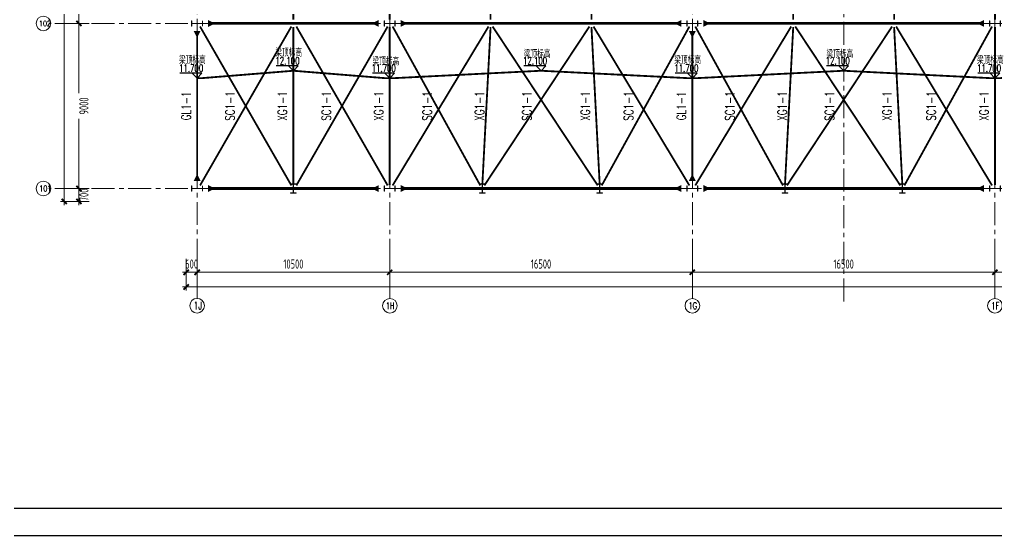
# Model space of a CAD drawing. Extents: x -1201378 to 2367219, y -619313 to 244905.
# Drawn here: x 381461 to 434722, y 118680 to 146866 of the extents above; entities that cross this region are included whole.
import ezdxf
from ezdxf.enums import TextEntityAlignment as Align

# ---------------------------------------------------------------- set-up
doc = ezdxf.new("R2010")
doc.units = 0
doc.header["$LTSCALE"] = 1000
doc.linetypes.add('CENTER', pattern=[2, 1.25, -0.25, 0.25, -0.25])
doc.layers.get('0').update_dxf_attribs({"linetype": 'CONTINUOUS'})
doc.layers.get('Defpoints').update_dxf_attribs({"linetype": 'CONTINUOUS'})
doc.layers.add('0-cxFrame', color=155, linetype='CONTINUOUS')
doc.layers.add('S-BG', color=131, linetype='CONTINUOUS')
for name, color, linetype, lineweight in [('0-cxText', 131, 'CONTINUOUS', 25), ('S-axis', 111, 'CONTINUOUS', 0), ('S-bea', 40, 'CONTINUOUS', 0), ('S-col', 2, 'CONTINUOUS', 0), ('S-dote', 5, 'CENTER', 0), ('THIN', 7, 'CONTINUOUS', 0), ('柱间支撑', 6, 'CENTER', 0), ('梁', 4, 'CONTINUOUS', 18)]:
    doc.layers.add(name, color=color, linetype=linetype, lineweight=lineweight)
doc.styles.add('_TCH_AXIS', font='COMPLEX', dxfattribs={"bigfont": 'GBCBIG'})
doc.styles.add('cx_tuming', font='simhei.ttf')
doc.styles.add('cx_tuqian1', font='')
doc.styles.add('SS1', font='tj-romans1.shx', dxfattribs={"width": 0.7, "bigfont": 'tj-hztxt1.shx'})
doc.styles.add('TSSD_Dimension', font='tssdeng.shx', dxfattribs={"width": 0.7, "bigfont": 'hztxt.shx'})
doc.styles.add('TSSD_Rein', font='tj-romans1.shx', dxfattribs={"width": 0.7, "bigfont": 'tj-hztxt.shx'})
doc.styles.add('黑体', font='simhei.ttf', dxfattribs={"width": 0.8})
doc.styles.get('cx_tuqian1').set_extended_font_data('SimSun')
doc.dimstyles.new('TSSD_200_200', dxfattribs={"dimtxt": 500, "dimasz": 200, "dimexe": 200, "dimexo": 500, "dimgap": 200, "dimtad": 1, "dimdec": 0, "dimzin": 0, "dimdsep": 46, "dimtxsty": 'TSSD_Dimension', "dimblk": 'ARCHTICK', "dimcen": 0, "dimdle": 200, "dimclrt": 7, "dimadec": 0, "dimazin": 0, "dimtfac": 1, "dimtdec": 0, "dimtix": 1, "dimtmove": 2, "dimatfit": 3, "dimfxl": 1, "dimtolj": 1, "dimtzin": 0, "dimarcsym": 0})

# ---------------------------------------------------------------- blocks, each defined once
blk = doc.blocks.new('TK22.A0 L(Dragon)')
at = {"layer": '0-cxFrame', "color": 7, "const_width": 0.5}
blk.add_lwpolyline([(0, 0), (-1486, 0), (-1486, 841), (0, 841)], close=True, dxfattribs=at)
at = {"layer": '0-cxFrame', "const_width": 0.5}
blk.add_lwpolyline([(-80, 10), (-1466, 10), (-1466, 831), (-80, 831)], close=True, dxfattribs=at)
at = {"style": '黑体', "flags": 4}
blk.add_attdef('图幅', text='', height=3.3, dxfattribs=at).set_placement((-40, 3), align=Align.RIGHT)
at = {"layer": '0-cxText', "flags": 4}
for tag, height, style, p in [('建设单位', 3.5, 'cx_tuming', (-45, 240)), ('项目名称', 3.5, 'cx_tuming', (-45, 210)), ('子项名称', 3.5, 'cx_tuming', (-45, 180)), ('工程编号', 3.3, 'cx_tuqian1', (-35, 165)), ('图名1', 3.5, 'cx_tuming', (-45, 87)), ('图名2', 3.5, 'cx_tuming', (-45, 79)), ('图名3', 3.5, 'cx_tuming', (-45, 71)), ('出图日期', 3.3, 'cx_tuqian1', (-39, 60)), ('专业', 3.3, 'cx_tuqian1', (-55, 52)), ('图号', 3.3, 'cx_tuqian1', (-55, 44)), ('版次', 3.3, 'cx_tuqian1', (-20, 44))]:
    blk.add_attdef(tag, text='', height=height, dxfattribs=dict(at, style=style)).set_placement(p, align=Align.MIDDLE)
at = {"layer": 'Defpoints', "color": 6, "flags": 4}
for tag, height, style, p in [('tufu', 3.3, '黑体', (-12, 12)), ('dwfname', 4, 'cx_tuqian1', (-80, 3))]:
    blk.add_attdef(tag, text='', height=height, dxfattribs=dict(at, style=style)).set_placement(p, align=Align.RIGHT)
blk = doc.blocks.new('_FZH')
at = {"layer": 'S-col'}
blk.add_lwpolyline([(-0.375, -0.188), (-0.375, 0.187), (-0.36, 0.187), (-0.36, 0.005), (0.36, 0.005), (0.36, 0.187), (0.375, 0.187), (0.375, -0.188), (0.36, -0.188), (0.36, -0.005), (-0.36, -0.005), (-0.36, -0.188)], close=True, dxfattribs=at)
blk = doc.blocks.new('w4234324')
at = {"layer": 'S-col', "xscale": 800.0000000000005, "yscale": 800.0000000000005, "zscale": 800.0000000000005}
for p in [(-253954, 750820), (-243454, 750820), (-226954, 750820), (-210454, 750820), (-253954, 741820), (-243454, 741820), (-226954, 741820), (-210454, 741820)]:
    blk.add_blockref('_FZH', p, dxfattribs=at)
blk = doc.blocks.new('_ArchTick')
at = {"color": 0, "linetype": 'ByBlock', "const_width": 0.5}
blk.add_lwpolyline([(-0.71, -0.71), (0.71, 0.71)], dxfattribs=at)
blk = doc.blocks.new('*D2981')
at = {"layer": 'Defpoints', "color": 0, "transparency": 16777216}
for p in [(-215303, 25027), (-214244, 25027), (-214244, 24327)]:
    blk.add_point(p, dxfattribs=at)
at = {"layer": 'S-axis', "color": 0, "lineweight": -2, "transparency": 16777216}
for p, q in [((-215303, 24127), (-215303, 25227)), ((-214744, 25027), (-215503, 25027)), ((-214744, 24327), (-215503, 24327))]:
    blk.add_line(p, q, dxfattribs=at)
at = {"layer": 'S-axis', "color": 0, "lineweight": -2, "transparency": 16777216, "xscale": 200, "yscale": 200, "zscale": 200}
for p, rotation in [((-215303, 25027), 90), ((-215303, 24327), 270)]:
    blk.add_blockref('_ArchTick', p, dxfattribs=dict(at, rotation=rotation))
at = {"layer": 'S-axis', "color": 7, "transparency": 16777216, "insert": (-215028, 24677), "char_height": 500, "attachment_point": 5, "rotation": 90, "style": 'TSSD_Dimension'}
blk.add_mtext('\\A1;700', dxfattribs=at)
blk = doc.blocks.new('*D2982')
at = {"layer": 'Defpoints', "color": 0, "transparency": 16777216}
for p in [(-215303, 34027), (-214244, 34027), (-214244, 25027)]:
    blk.add_point(p, dxfattribs=at)
at = {"layer": 'S-axis', "color": 0, "lineweight": -2, "transparency": 16777216}
for p, q in [((-215303, 34227), (-215303, 30225)), ((-214744, 34027), (-215503, 34027)), ((-215303, 24827), (-215303, 28829)), ((-214744, 25027), (-215503, 25027))]:
    blk.add_line(p, q, dxfattribs=at)
at = {"layer": 'S-axis', "color": 0, "lineweight": -2, "transparency": 16777216, "xscale": 200, "yscale": 200, "zscale": 200}
for p, rotation in [((-215303, 34027), 90), ((-215303, 25027), 270)]:
    blk.add_blockref('_ArchTick', p, dxfattribs=dict(at, rotation=rotation))
at = {"layer": 'S-axis', "color": 7, "transparency": 16777216, "insert": (-215028, 29527), "char_height": 500, "attachment_point": 5, "rotation": 90, "style": 'TSSD_Dimension'}
blk.add_mtext('\\A1;9000', dxfattribs=at)
blk = doc.blocks.new('*D2983')
at = {"layer": 'Defpoints', "color": 0, "transparency": 16777216}
for p in [(-215303, 43027), (-214244, 43027), (-214244, 34027)]:
    blk.add_point(p, dxfattribs=at)
at = {"layer": 'S-axis', "color": 0, "lineweight": -2, "transparency": 16777216}
for p, q in [((-215303, 43227), (-215303, 39225)), ((-214744, 43027), (-215503, 43027)), ((-215303, 33827), (-215303, 37829)), ((-214744, 34027), (-215503, 34027))]:
    blk.add_line(p, q, dxfattribs=at)
at = {"layer": 'S-axis', "color": 0, "lineweight": -2, "transparency": 16777216, "xscale": 200, "yscale": 200, "zscale": 200}
for p, rotation in [((-215303, 43027), 90), ((-215303, 34027), 270)]:
    blk.add_blockref('_ArchTick', p, dxfattribs=dict(at, rotation=rotation))
at = {"layer": 'S-axis', "color": 7, "transparency": 16777216, "insert": (-215028, 38527), "char_height": 500, "attachment_point": 5, "rotation": 90, "style": 'TSSD_Dimension'}
blk.add_mtext('\\A1;9000', dxfattribs=at)
blk = doc.blocks.new('*D3020')
at = {"layer": 'Defpoints', "color": 0, "transparency": 16777216}
for p in [(-216103, 115727), (-214344, 115727), (-214344, 24327)]:
    blk.add_point(p, dxfattribs=at)
at = {"layer": 'S-axis', "color": 0, "lineweight": -2, "transparency": 16777216}
for p, q in [((-214844, 115727), (-216303, 115727)), ((-216103, 115927), (-216103, 70833)), ((-216103, 24127), (-216103, 69221)), ((-214844, 24327), (-216303, 24327))]:
    blk.add_line(p, q, dxfattribs=at)
at = {"layer": 'S-axis', "color": 0, "lineweight": -2, "transparency": 16777216, "xscale": 200, "yscale": 200, "zscale": 200}
for p, rotation in [((-216103, 115727), 90), ((-216103, 24327), 270)]:
    blk.add_blockref('_ArchTick', p, dxfattribs=dict(at, rotation=rotation))
at = {"layer": 'S-axis', "color": 7, "transparency": 16777216, "insert": (-215828, 70027), "char_height": 500, "attachment_point": 5, "rotation": 90, "style": 'TSSD_Dimension'}
blk.add_mtext('\\A1;91400', dxfattribs=at)
blk = doc.blocks.new('*D3022')
at = {"layer": 'Defpoints', "color": 0, "transparency": 16777216}
for p in [(-209458, 21687), (-208858, 21687), (-208858, 20460)]:
    blk.add_point(p, dxfattribs=at)
at = {"layer": 'S-axis', "color": 0, "lineweight": -2, "transparency": 16777216}
for p, q in [((-209458, 21187), (-209458, 20260)), ((-208858, 21187), (-208858, 20260)), ((-209458, 20460), (-209658, 20460)), ((-209458, 20460), (-208858, 20460)), ((-208858, 20460), (-208658, 20460))]:
    blk.add_line(p, q, dxfattribs=at)
at = {"layer": 'S-axis', "color": 0, "lineweight": -2, "transparency": 16777216, "xscale": 200, "yscale": 200, "zscale": 200}
blk.add_blockref('_ArchTick', (-209458, 20460), dxfattribs=at)
at = {"layer": 'S-axis', "color": 0, "lineweight": -2, "transparency": 16777216, "xscale": 200, "yscale": 200, "zscale": 200, "rotation": 180}
blk.add_blockref('_ArchTick', (-208858, 20460), dxfattribs=at)
at = {"layer": 'S-axis', "color": 7, "transparency": 16777216, "insert": (-209158, 20910), "char_height": 500, "attachment_point": 5, "style": 'TSSD_Dimension'}
blk.add_mtext('\\A1;600', dxfattribs=at)
blk = doc.blocks.new('*D3023')
at = {"layer": 'Defpoints', "color": 0, "transparency": 16777216}
for p in [(-208858, 21687), (-198358, 21687), (-198358, 20460)]:
    blk.add_point(p, dxfattribs=at)
at = {"layer": 'S-axis', "color": 0, "lineweight": -2, "transparency": 16777216}
for p, q in [((-208858, 21187), (-208858, 20260)), ((-198358, 21187), (-198358, 20260)), ((-209058, 20460), (-198158, 20460))]:
    blk.add_line(p, q, dxfattribs=at)
at = {"layer": 'S-axis', "color": 0, "lineweight": -2, "transparency": 16777216, "xscale": 200, "yscale": 200, "zscale": 200, "rotation": 180}
blk.add_blockref('_ArchTick', (-208858, 20460), dxfattribs=at)
at = {"layer": 'S-axis', "color": 0, "lineweight": -2, "transparency": 16777216, "xscale": 200, "yscale": 200, "zscale": 200}
blk.add_blockref('_ArchTick', (-198358, 20460), dxfattribs=at)
at = {"layer": 'S-axis', "color": 7, "transparency": 16777216, "insert": (-203608, 20910), "char_height": 500, "attachment_point": 5, "style": 'TSSD_Dimension'}
blk.add_mtext('\\A1;10500', dxfattribs=at)
blk = doc.blocks.new('*D3024')
at = {"layer": 'Defpoints', "color": 0, "transparency": 16777216}
for p in [(-198358, 21687), (-181858, 21687), (-181858, 20460)]:
    blk.add_point(p, dxfattribs=at)
at = {"layer": 'S-axis', "color": 0, "lineweight": -2, "transparency": 16777216}
for p, q in [((-198358, 21187), (-198358, 20260)), ((-181858, 21187), (-181858, 20260)), ((-198558, 20460), (-181658, 20460))]:
    blk.add_line(p, q, dxfattribs=at)
at = {"layer": 'S-axis', "color": 0, "lineweight": -2, "transparency": 16777216, "xscale": 200, "yscale": 200, "zscale": 200, "rotation": 180}
blk.add_blockref('_ArchTick', (-198358, 20460), dxfattribs=at)
at = {"layer": 'S-axis', "color": 0, "lineweight": -2, "transparency": 16777216, "xscale": 200, "yscale": 200, "zscale": 200}
blk.add_blockref('_ArchTick', (-181858, 20460), dxfattribs=at)
at = {"layer": 'S-axis', "color": 7, "transparency": 16777216, "insert": (-190108, 20910), "char_height": 500, "attachment_point": 5, "style": 'TSSD_Dimension'}
blk.add_mtext('\\A1;16500', dxfattribs=at)
blk = doc.blocks.new('*D3025')
at = {"layer": 'Defpoints', "color": 0, "transparency": 16777216}
for p in [(-181858, 21687), (-165358, 21687), (-165358, 20460)]:
    blk.add_point(p, dxfattribs=at)
at = {"layer": 'S-axis', "color": 0, "lineweight": -2, "transparency": 16777216}
for p, q in [((-181858, 21187), (-181858, 20260)), ((-165358, 21187), (-165358, 20260)), ((-182058, 20460), (-165158, 20460))]:
    blk.add_line(p, q, dxfattribs=at)
at = {"layer": 'S-axis', "color": 0, "lineweight": -2, "transparency": 16777216, "xscale": 200, "yscale": 200, "zscale": 200, "rotation": 180}
blk.add_blockref('_ArchTick', (-181858, 20460), dxfattribs=at)
at = {"layer": 'S-axis', "color": 0, "lineweight": -2, "transparency": 16777216, "xscale": 200, "yscale": 200, "zscale": 200}
blk.add_blockref('_ArchTick', (-165358, 20460), dxfattribs=at)
at = {"layer": 'S-axis', "color": 7, "transparency": 16777216, "insert": (-173608, 20910), "char_height": 500, "attachment_point": 5, "style": 'TSSD_Dimension'}
blk.add_mtext('\\A1;16500', dxfattribs=at)
blk = doc.blocks.new('*D3026')
at = {"layer": 'Defpoints', "color": 0, "transparency": 16777216}
for p in [(-165358, 21687), (-148858, 21687), (-148858, 20460)]:
    blk.add_point(p, dxfattribs=at)
at = {"layer": 'S-axis', "color": 0, "lineweight": -2, "transparency": 16777216}
for p, q in [((-165358, 21187), (-165358, 20260)), ((-148858, 21187), (-148858, 20260)), ((-165558, 20460), (-148658, 20460))]:
    blk.add_line(p, q, dxfattribs=at)
at = {"layer": 'S-axis', "color": 0, "lineweight": -2, "transparency": 16777216, "xscale": 200, "yscale": 200, "zscale": 200, "rotation": 180}
blk.add_blockref('_ArchTick', (-165358, 20460), dxfattribs=at)
at = {"layer": 'S-axis', "color": 0, "lineweight": -2, "transparency": 16777216, "xscale": 200, "yscale": 200, "zscale": 200}
blk.add_blockref('_ArchTick', (-148858, 20460), dxfattribs=at)
at = {"layer": 'S-axis', "color": 7, "transparency": 16777216, "insert": (-157108, 20910), "char_height": 500, "attachment_point": 5, "style": 'TSSD_Dimension'}
blk.add_mtext('\\A1;16500', dxfattribs=at)
blk = doc.blocks.new('*D3034')
at = {"layer": 'Defpoints', "color": 0, "transparency": 16777216}
for p in [(-209458, 21587), (-82958, 21587), (-82958, 19660)]:
    blk.add_point(p, dxfattribs=at)
at = {"layer": 'S-axis', "color": 0, "lineweight": -2, "transparency": 16777216}
for p, q in [((-209458, 21087), (-209458, 19460)), ((-82958, 21087), (-82958, 19460)), ((-209658, 19660), (-82758, 19660))]:
    blk.add_line(p, q, dxfattribs=at)
at = {"layer": 'S-axis', "color": 0, "lineweight": -2, "transparency": 16777216, "xscale": 200, "yscale": 200, "zscale": 200, "rotation": 180}
blk.add_blockref('_ArchTick', (-209458, 19660), dxfattribs=at)
at = {"layer": 'S-axis', "color": 0, "lineweight": -2, "transparency": 16777216, "xscale": 200, "yscale": 200, "zscale": 200}
blk.add_blockref('_ArchTick', (-82958, 19660), dxfattribs=at)
at = {"layer": 'S-axis', "color": 7, "transparency": 16777216, "insert": (-146208, 20110), "char_height": 500, "attachment_point": 5, "style": 'TSSD_Dimension'}
blk.add_mtext('\\A1;126500', dxfattribs=at)
blk = doc.blocks.new('1号标高')
at = {"layer": 'S-BG', "const_width": 100}
blk.add_lwpolyline([(391142, 113673), (391442, 113673), (396392, 114073), (401342, 113673), (401942, 113673), (409892, 114073), (417842, 113673), (418442, 113673), (426392, 114073), (434342, 113673), (434942, 113673), (442892, 114073), (450842, 113673), (451442, 113673), (459392, 114073), (467342, 113673), (467942, 113673), (475892, 114073), (483842, 113673), (484442, 113673), (492392, 114073), (500342, 113673), (500642, 113673)], dxfattribs=at)
at = {"layer": 'S-BG'}
for points in [[(396125, 114340), (396392, 114073), (396658, 114340), (395452, 114340)], [(409625, 114340), (409892, 114073), (410158, 114340), (408952, 114340)], [(426125, 114340), (426392, 114073), (426658, 114340), (425452, 114340)], [(390875, 113940), (391142, 113673), (391408, 113940), (390202, 113940)], [(401375, 113940), (401642, 113673), (401908, 113940), (400702, 113940)], [(417875, 113940), (418142, 113673), (418408, 113940), (417202, 113940)], [(434375, 113940), (434642, 113673), (434908, 113940), (433702, 113940)]]:
    blk.add_lwpolyline(points, dxfattribs=at)
at = {"layer": 'S-BG', "style": 'SS1', "width": 0.7}
for s, p in [('梁顶标高', (395407, 114843, 0)), ('梁顶标高', (408952, 114766)), ('梁顶标高', (425452, 114766)), ('梁顶标高', (390157, 114443, 0)), ('12.100', (395407, 114417, 0)), ('梁顶标高', (400702, 114366)), ('12.100', (408907, 114417, 0)), ('梁顶标高', (417157, 114443, 0)), ('12.100', (425407, 114417, 0)), ('梁顶标高', (433657, 114443, 0)), ('11.700', (390157, 114017, 0)), ('11.700', (400657, 114017, 0)), ('11.700', (417157, 114017, 0)), ('11.700', (433657, 114017, 0))]:
    blk.add_text(s, height=400, dxfattribs=at).set_placement(p)
blk = doc.blocks.new('1#轴网')
at = {"layer": 'S-axis'}
for centre in [(-217234.2, 34028.1), (-217234.2, 25028.1), (-208858.4, 18638.1), (-198347.9, 18633.1), (-181858.5, 18633.1), (-165358.5, 18633.1)]:
    blk.add_circle(centre, 400, dxfattribs=at)
at = {"layer": 'S-dote'}
for p, q in [((-208858.4, 19038.1), (-208858.4, 124694.3)), ((-198358.5, 19033), (-198358.5, 124689.3)), ((-181858.5, 19033.1), (-181858.5, 124689.3)), ((-173608.5, 18867), (-173608.5, 124689.3)), ((-165358.5, 19033.1), (-165358.5, 124689.3)), ((-99358.5, 34027), (-216950.7, 34027)), ((-99358.5, 25027), (-216950.7, 25027))]:
    blk.add_line(p, q, dxfattribs=at)
at = {"layer": 'S-axis', "style": '_TCH_AXIS', "width": 0.705882}
for s, height, p in [('102', 290.63, (-217473.5, 33882.8)), ('101', 313.67, (-217466.1, 24871.3)), ('1J', 421.66, (-209042.7, 18427.3)), ('1H', 362.68, (-198561.2, 18451.8)), ('1G', 374.97, (-182066.4, 18445.6)), ('1F', 387.75, (-165560.5, 18439.2))]:
    blk.add_text(s, height=height, dxfattribs=at).set_placement(p)
at = {"layer": 'S-axis'}
for base, p1, p2, picture, middle in [((-216102.5, 115727), (-214344.3, 24327), (-214344.3, 115727), '*D3020', (-215827.5, 70027)), ((-215302.5, 43027), (-214244.3, 34027), (-214244.3, 43027), '*D2983', (-215027.5, 38527)), ((-215302.5, 34027), (-214244.3, 25027), (-214244.3, 34027), '*D2982', (-215027.5, 29527)), ((-215302.5, 25027), (-214244.3, 24327), (-214244.3, 25027), '*D2981', (-215027.5, 24677))]:
    dim = blk.add_linear_dim(base=base, p1=p1, p2=p2, angle=90, dimstyle='TSSD_200_200', dxfattribs=at)
    dim.commit()
    dim.dimension.update_dxf_attribs({"geometry": picture, "text_midpoint": middle, "dimtype": 161})
for p1, p2, distance, picture, middle in [((-209458.5, 21687), (-208858.4, 21687), -1226.7, '*D3022', (-209158.4, 20910.3)), ((-209458.5, 21587), (-82958.5, 21587), -1926.7, '*D3034', (-146208.5, 20110.3)), ((-208858.4, 21687), (-198358.5, 21687), -1226.7, '*D3023', (-203608.4, 20910.3)), ((-198358.5, 21687), (-181858.5, 21687), -1226.7, '*D3024', (-190108.5, 20910.3)), ((-181858.5, 21687), (-165358.5, 21687), -1226.7, '*D3025', (-173608.5, 20910.3)), ((-165358.5, 21687), (-148858.5, 21687), -1226.7, '*D3026', (-157108.5, 20910.3))]:
    dim = blk.add_aligned_dim(p1=p1, p2=p2, distance=distance, dimstyle='TSSD_200_200', dxfattribs=at)
    dim.commit()
    dim.dimension.update_dxf_attribs({"geometry": picture, "text_midpoint": middle})

msp = doc.modelspace()

# ---------------------------------------------------------------- linework, layer by layer
at = {"layer": 'S-bea'}
for points in [[(391741.5, 146651.8, 375, 0, 0), (392116.5, 146651.8, 375, 0, 0)], [(401041.5, 146651.8, 375, 0, 0), (400666.5, 146651.8, 375, 0, 0)], [(401041.5, 146651.8, 375, 0, 0), (400666.5, 146651.8, 375, 0, 0)], [(402241.5, 146651.8, 375, 0, 0), (402616.5, 146651.8, 375, 0, 0)], [(417541.5, 146651.8, 375, 0, 0), (417166.5, 146651.8, 375, 0, 0)], [(417541.5, 146651.8, 375, 0, 0), (417166.5, 146651.8, 375, 0, 0)], [(418741.5, 146651.8, 375, 0, 0), (419116.5, 146651.8, 375, 0, 0)], [(434041.5, 146651.8, 375, 0, 0), (433666.5, 146651.8, 375, 0, 0)], [(434041.5, 146651.8, 375, 0, 0), (433666.5, 146651.8, 375, 0, 0)], [(391141.5, 146236.8, 375, 0, 0), (391141.5, 145861.8, 375, 0, 0)], [(418141.5, 146236.8, 375, 0, 0), (418141.5, 145861.8, 375, 0, 0)], [(391141.5, 138066.8, 375, 0, 0), (391141.5, 138441.8, 375, 0, 0)], [(418141.5, 138066.8, 375, 0, 0), (418141.5, 138441.8, 375, 0, 0)], [(391741.5, 137651.8, 375, 0, 0), (392116.5, 137651.8, 375, 0, 0)], [(401041.5, 137651.8, 375, 0, 0), (400666.5, 137651.8, 375, 0, 0)], [(401041.5, 137651.8, 375, 0, 0), (400666.5, 137651.8, 375, 0, 0)], [(402241.5, 137651.8, 375, 0, 0), (402616.5, 137651.8, 375, 0, 0)], [(417541.5, 137651.8, 375, 0, 0), (417166.5, 137651.8, 375, 0, 0)], [(417541.5, 137651.8, 375, 0, 0), (417166.5, 137651.8, 375, 0, 0)], [(418741.5, 137651.8, 375, 0, 0), (419116.5, 137651.8, 375, 0, 0)], [(434041.5, 137651.8, 375, 0, 0), (433666.5, 137651.8, 375, 0, 0)], [(434041.5, 137651.8, 375, 0, 0), (433666.5, 137651.8, 375, 0, 0)]]:
    msp.add_lwpolyline(points, format="xyseb", dxfattribs=at)
at = {"layer": 'S-bea', "const_width": 150}
for points in [[(391741.5, 146651.8), (401041.5, 146651.8)], [(402241.5, 146651.8), (417541.5, 146651.8)], [(418741.5, 146651.8), (434041.5, 146651.8)], [(391741.5, 137651.8), (401041.5, 137651.8)], [(402241.5, 137651.8), (417541.5, 137651.8)], [(418741.5, 137651.8), (434041.5, 137651.8)]]:
    msp.add_lwpolyline(points, dxfattribs=at)
at = {"layer": 'S-col'}
for points in [[(396241.5, 137401.8), (396541.5, 137401.8), (396541.5, 137413.8), (396395.5, 137413.8), (396395.5, 137889.8), (396541.5, 137889.8), (396541.5, 137901.8), (396241.5, 137901.8), (396241.5, 137889.8), (396387.5, 137889.8), (396387.5, 137413.8), (396241.5, 137413.8)], [(406841.5, 137401.8), (406541.5, 137401.8), (406541.5, 137413.8), (406687.5, 137413.8), (406687.5, 137889.8), (406541.5, 137889.8), (406541.5, 137901.8), (406841.5, 137901.8), (406841.5, 137889.8), (406695.5, 137889.8), (406695.5, 137413.8), (406841.5, 137413.8)], [(412941.5, 137401.8), (413241.5, 137401.8), (413241.5, 137413.8), (413095.5, 137413.8), (413095.5, 137889.8), (413241.5, 137889.8), (413241.5, 137901.8), (412941.5, 137901.8), (412941.5, 137889.8), (413087.5, 137889.8), (413087.5, 137413.8), (412941.5, 137413.8)], [(423341.5, 137401.8), (423041.5, 137401.8), (423041.5, 137413.8), (423187.5, 137413.8), (423187.5, 137889.8), (423041.5, 137889.8), (423041.5, 137901.8), (423341.5, 137901.8), (423341.5, 137889.8), (423195.5, 137889.8), (423195.5, 137413.8), (423341.5, 137413.8)], [(429441.5, 137401.8), (429741.5, 137401.8), (429741.5, 137413.8), (429595.5, 137413.8), (429595.5, 137889.8), (429741.5, 137889.8), (429741.5, 137901.8), (429441.5, 137901.8), (429441.5, 137889.8), (429587.5, 137889.8), (429587.5, 137413.8), (429441.5, 137413.8)]]:
    msp.add_lwpolyline(points, close=True, dxfattribs=at)
at = {"layer": '柱间支撑', "linetype": 'Continuous', "const_width": 100}
for points in [[(396391.6, 146851.8), (396391.6, 155451.8)], [(401641.5, 146851.8), (401641.5, 155451.8)], [(407141.5, 146851.8), (407141.5, 155451.8)], [(412641.5, 146851.8), (412641.5, 155451.8)], [(423641.5, 146851.8), (423641.5, 155451.8)], [(429141.5, 146851.8), (429141.5, 155451.8)], [(434641.5, 146851.8), (434641.5, 155451.8)], [(396281.2, 137818.7), (391301.8, 146485)], [(391301.8, 137818.7), (396281.2, 146485)], [(396391.6, 137851.8), (396391.6, 146451.8)], [(401531.2, 137818.7), (396551.8, 146485)], [(396551.8, 137818.7), (401531.2, 146485)], [(401641.5, 137851.8), (401641.5, 146451.8)], [(406581.2, 137818.7), (401801.8, 146485)], [(401801.8, 137818.7), (407031.2, 146485)], [(406691.5, 137851.8), (407141.5, 146451.8)], [(406801.8, 137818.7), (412531.2, 146485)], [(412981.2, 137818.7), (407251.8, 146485)], [(413091.5, 137851.8), (412641.5, 146451.8)], [(417981.2, 137818.7), (412751.8, 146485)], [(413201.8, 137818.7), (417981.2, 146485)], [(423081.2, 137818.7), (418301.8, 146485)], [(418301.8, 137818.7), (423531.2, 146485)], [(423191.5, 137851.8), (423641.5, 146451.8)], [(423301.8, 137818.7), (429031.2, 146485)], [(429481.2, 137818.7), (423751.8, 146485)], [(429591.5, 137851.8), (429141.5, 146451.8)], [(434481.2, 137818.7), (429251.8, 146485)], [(429701.8, 137818.7), (434481.2, 146485)], [(434641.5, 137851.8), (434641.5, 146451.8)]]:
    msp.add_lwpolyline(points, dxfattribs=at)
at = {"layer": '梁', "linetype": 'Continuous', "const_width": 100}
for points in [[(391141.5, 138066.8), (391141.5, 146236.8)], [(418141.5, 138066.8), (418141.5, 146236.8)]]:
    msp.add_lwpolyline(points, dxfattribs=at)

# ---------------------------------------------------------------- block references
at = {"layer": '0-cxFrame', "xscale": 150, "yscale": 150, "zscale": 150}
msp.add_blockref('TK22.A0 L(Dragon)', (567181.8, 118717.3), dxfattribs=at)
at = {"layer": 'S-axis'}
msp.add_blockref('1#轴网', (600000, 112624.8), dxfattribs=at)
at = {"layer": 'S-BG'}
msp.add_blockref('1号标高', (0, 30000), dxfattribs=at)
at = {"layer": 'S-col'}
msp.add_blockref('w4234324', (645095.7, -604168.2), dxfattribs=at)

# ---------------------------------------------------------------- texts
at = {"layer": 'THIN', "style": 'TSSD_Rein', "width": 0.7}
for s, p in [('GL1-1', (390941.5, 142151.8)), ('SC1-1', (393336.8, 142150.2)), ('XG1-1', (396191.6, 142151.8)), ('SC1-1', (398586.8, 142150.2)), ('XG1-1', (401441.5, 142151.8)), ('SC1-1', (404086.8, 142150.2)), ('XG1-1', (406941.5, 142151.8)), ('SC1-1', (409522, 142150.2)), ('XG1-1', (412707.5, 142151.8)), ('SC1-1', (415062.8, 142150.2)), ('GL1-1', (417941.5, 142151.8)), ('SC1-1', (420586.8, 142150.2)), ('XG1-1', (423441.5, 142151.8)), ('SC1-1', (426022, 142150.2)), ('XG1-1', (429158.3, 142151.8)), ('SC1-1', (431562.8, 142150.2)), ('XG1-1', (434441.5, 142151.8))]:
    msp.add_text(s, height=500, rotation=90, dxfattribs=at).set_placement(p, align=Align.BOTTOM_CENTER)

doc.saveas('drawing.dxf')
